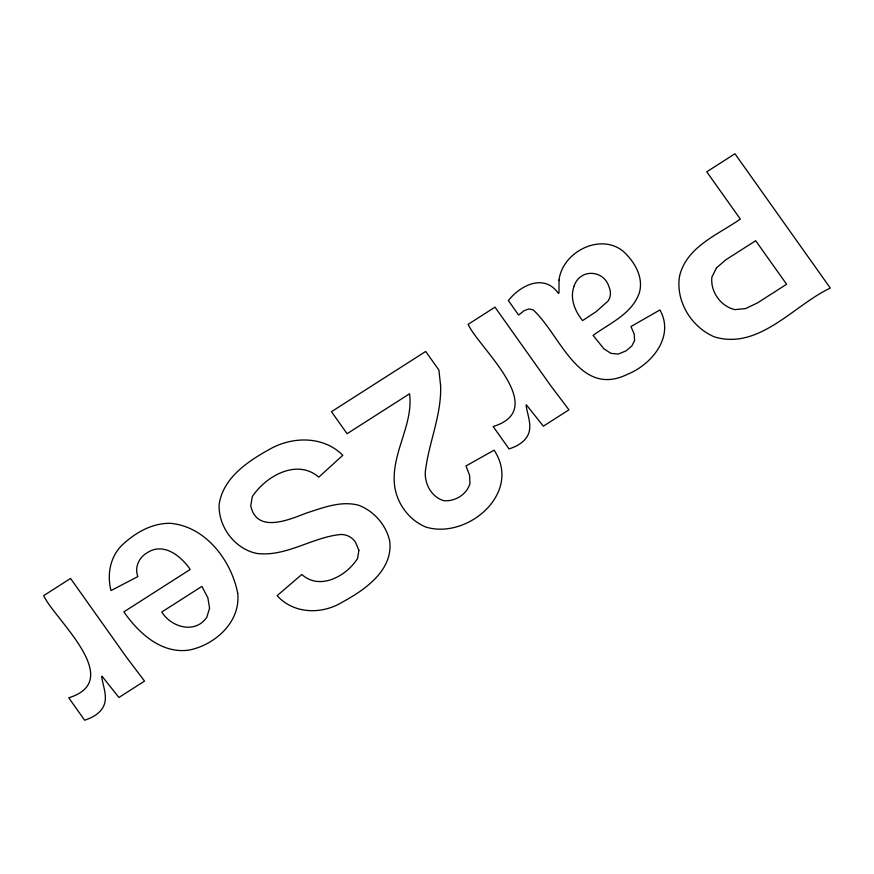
<?xml version="1.0" encoding="UTF-8"?>
<svg xmlns="http://www.w3.org/2000/svg" width="874" height="874" viewBox="0 0 874 874"><rect width="100%" height="100%" fill="white"/><g stroke="black" fill="none" stroke-linecap="round" stroke-linejoin="round"><path stroke-width="1.31" d="M526.476 404.957L543.344 426.184L568.963 409.819L551.013 386.089L494.979 307.167L468.125 324.341C478.526 347.612 550.456 408.89 493.165 426.534L509.061 448.93C516.261 446.538 523.362 442.91 527.383 436.181C532.911 426.348 527.404 415.368 526.093 405.208M102.05 676.247L118.919 697.474L144.538 681.097L126.588 657.379L70.554 578.457L43.7 595.62C54.101 618.901 126.031 680.169 68.74 697.813L84.636 720.22C91.836 717.827 98.937 714.189 102.957 707.47C108.485 697.627 102.979 686.658 101.668 676.487M559.032 280.062L558.978 293.008L558.41 293.38C544.152 273.147 520.412 285.274 508.351 300.569L518.632 315.055L524.16 310.696L528.672 309.003L533.042 309.8C560.321 334.392 578.828 398.293 627.554 374.258C651.862 364.458 674.859 336.457 659.936 309.964L630.984 326.526L634.229 334.196L634.59 340.499L631.902 345.907L626.046 350.878L618.268 354.068L610.992 353.358L603.934 348.846L593.085 335.365C609.746 323.238 632.142 313.864 639.331 292.779C643.395 278.981 636.327 264.964 626.997 255.055C605.354 230.365 562.638 250.008 559.032 280.062M237.706 593.315C240.82 621.862 215.157 644.925 189.002 650.092C161.69 654.058 138.955 633.388 124.403 612.63L123.868 611.866L190.193 569.466C181.093 556.039 163.438 541.814 147.105 552.805C138.9 557.557 134.334 567.477 137.863 576.589L110.987 590.584C106.999 574.863 109.938 557.437 121.552 545.627C134.683 533.107 151.464 523.111 170.124 523.308C205.488 526.224 231.392 560.452 237.706 593.315M440.605 385.51C441.741 415.325 428.522 442.921 425.288 472.135C424.666 484.327 431.658 497.011 443.719 500.682C454.895 501.742 466.825 494.575 469.95 483.562L469.589 475.401L465.984 465.94L494.105 450.176C522.466 492.958 467.481 539.706 425.977 527.088C407.12 519.418 394.185 499.72 394.196 479.411C393.551 449.979 413.326 423.245 409.589 393.759L347.087 433.712L331.464 411.687L425.693 351.457L438.89 370.041L440.605 385.51M679.622 275.78C675.231 301.006 691.356 327.269 714.637 336.96C759.309 350.266 794.215 304.851 830.3 288.081L734.958 153.78L706.76 171.807L740.322 219.079C718.024 234.702 686.888 246.479 679.622 275.78M358.875 550.259L357.63 558.333C346.781 575.944 319.851 590.933 301.825 574.458L277.134 595.653C294.003 614.346 322.244 614.608 342.739 601.924C365.113 589.688 393.06 570.416 389.76 541.345C386.308 525.143 374.225 511.334 358.875 505.303C340.969 500.485 323.293 507.674 306.435 513.038C289.556 519.517 256.705 534.003 250.751 505.784L252.313 496.64C265.598 476.232 297.116 458.227 318.759 477.171L342.816 455.288C323.456 435.831 292.539 436.235 269.749 449.192C247.943 461.264 223.187 477.674 219.145 504.309C218.074 526.53 234.68 548.806 256.606 553.417C286.257 557.23 312.357 536.975 341.122 534.473A16.355 15.448 26.9 0 1 355.51 542.23L358.875 550.259M574.174 285.929C569.509 298.045 574.819 311.078 582.587 320.594L596.221 311.603L608.053 301.071A15.382 14.53 26.9 0 0 609.102 287.164C604.163 269.662 579.921 268.307 574.174 285.929M209.574 608.217L206.876 617.11C195.394 634.349 171.424 627.477 161.766 612.019L201.905 586.367L207.881 597.827L209.574 608.217M716.472 267.881L711.895 277.091C710.191 291.599 720.689 306.381 734.925 309.625L745.566 308.588L757.463 302.907L786.611 284.279L755.682 240.721L725.77 259.84L716.472 267.881"/></g></svg>
